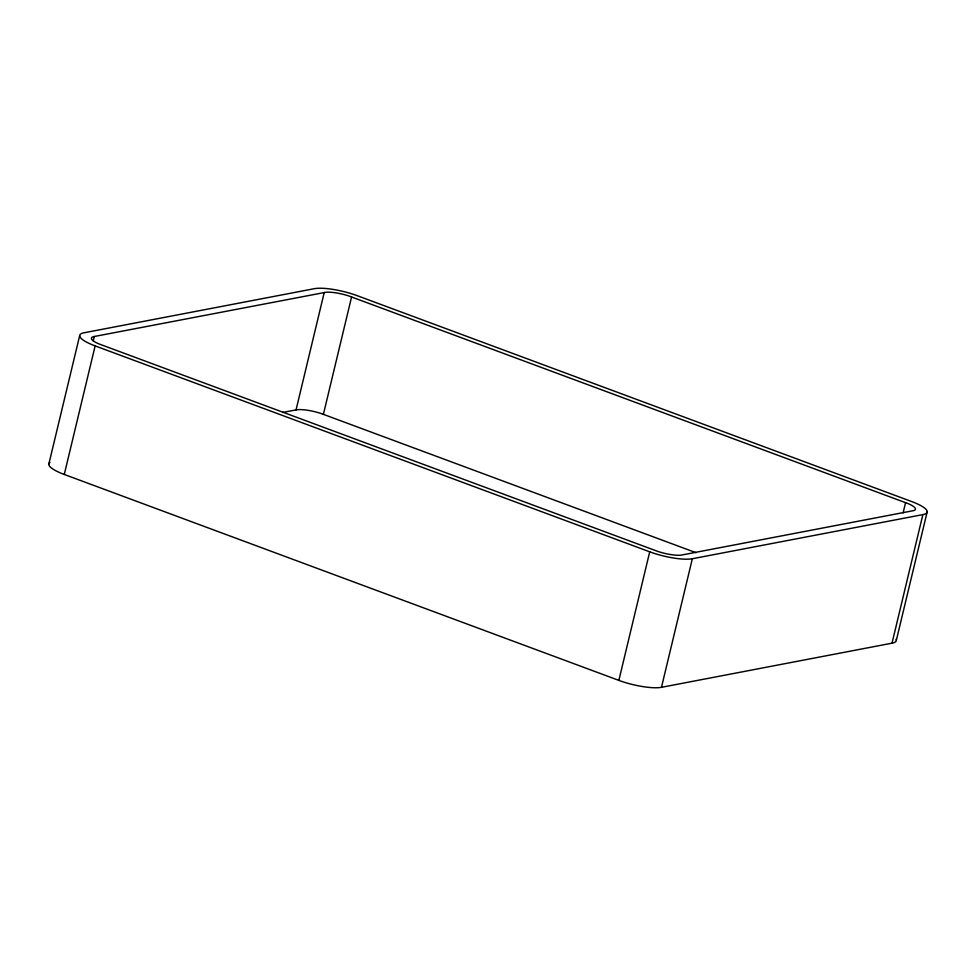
<?xml version="1.0" encoding="UTF-8"?>
<svg xmlns="http://www.w3.org/2000/svg" width="976" height="976" viewBox="0 0 976 976"><rect width="100%" height="100%" fill="white"/><g stroke="black" fill="none" stroke-linecap="round" stroke-linejoin="round"><path stroke-width="1.46" d="M48.8 464.222L79.666 335.659M93.245 340.892L94.294 336.5L325.899 292.251A20.081 4.685 13.5 0 1 348.957 296.009L907.997 503.579A19.971 4.66 13.5 0 1 913.914 510.558L680.809 555.185A19.91 4.648 13.5 0 1 657.946 551.464L98.966 343.918A20.215 4.721 13.5 0 1 92.964 336.842L94.294 336.5M64.27 474.458L95.136 345.894A32.269 7.527 13.5 0 1 84.009 332.792L314.345 288.689A32.135 7.503 13.5 0 1 357.204 295.667L911.852 501.615A32.025 7.479 13.5 0 1 922.881 514.62L892.015 643.172L661.472 687.311A31.964 7.466 13.5 0 1 618.857 680.382L64.27 474.458A32.269 7.527 13.5 0 1 49.947 462.478M282.613 412.47L296.057 409.896L324.239 292.471M696.059 552.709L323.398 414.349L351.592 296.924M618.857 680.382L649.723 551.818L95.136 345.894M661.472 687.311L692.338 558.748L922.881 514.62M903.105 512.9L905.569 502.628M896.334 640.329L927.2 511.766M296.057 409.896L297.704 409.676A20.081 4.685 13.5 0 1 320.775 413.421L323.398 414.349M896.102 639.268A32.025 7.479 13.5 0 1 892.015 643.172M692.338 558.748A31.964 7.466 13.5 0 1 649.723 551.818"/></g></svg>
